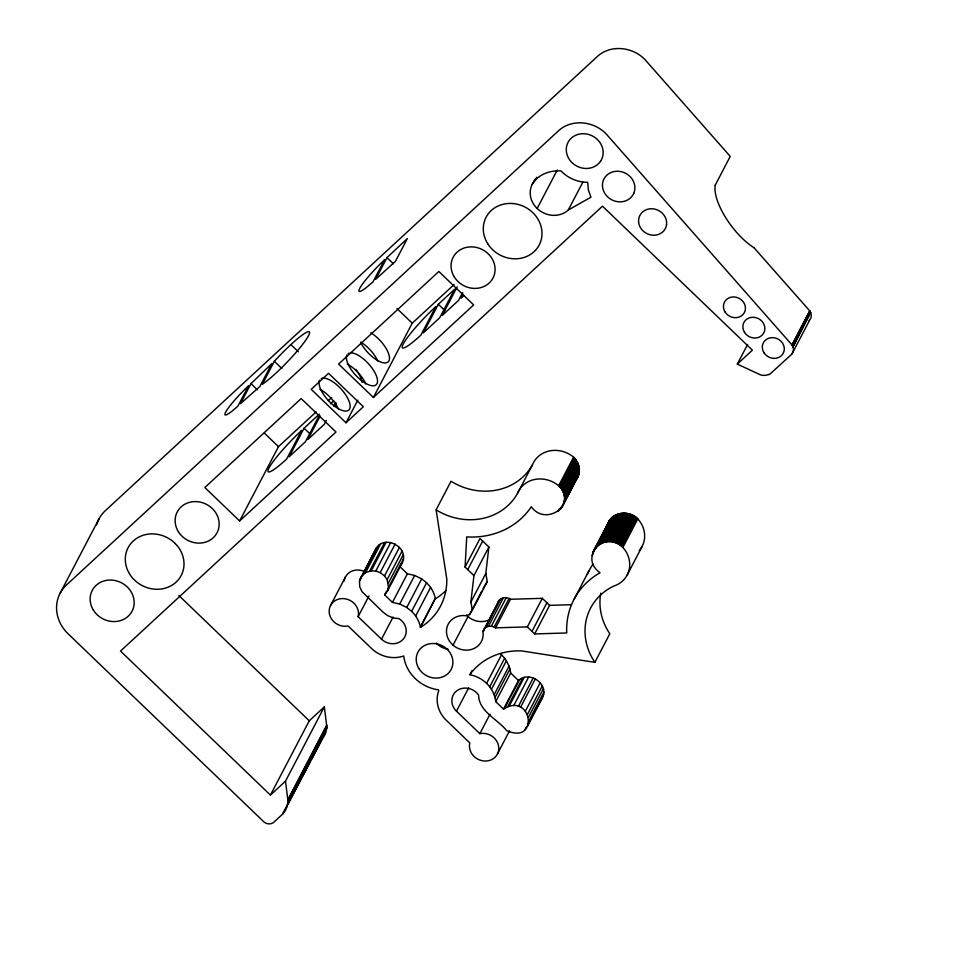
<?xml version="1.0" encoding="UTF-8"?>
<svg xmlns="http://www.w3.org/2000/svg" width="969" height="969" viewBox="0 0 969 969"><rect width="100%" height="100%" fill="white"/><g stroke="black" fill="none" stroke-linecap="round" stroke-linejoin="round"><path stroke-width="1.45" d="M326.686 728.252L287.817 802.829L287.914 801.472A17.297 15.613 27.6 0 0 287.926 800.43L285.492 781.184L324.324 706.898L326.759 726.132A17.297 15.613 27.6 0 1 326.759 727.174L326.65 728.531A24.08 21.73 27.6 0 1 322.471 738.693L322.144 739.081M571.468 604.692L549.605 605.359L542.301 598.333L510.53 599.266C506.666 596.468 500.319 597.219 498.211 601.834L483.022 632.176A18.726 16.897 27.6 0 1 465.956 650.163A18.726 16.897 27.6 0 1 446.467 631.437A18.726 16.897 27.6 0 1 465.907 615.727L469.505 614.625L472.363 610.191L470.861 602.064L473.95 575.598L465.072 567.071L466.743 536.887A78.223 70.604 27.6 0 0 530.855 507.405L531.303 506.739C545.729 526.991 578.154 504.522 558.653 485.723A26.841 24.225 27.6 0 0 517.482 493.463A59.497 53.707 27.6 0 1 436.111 509.815L446.77 578.917A66.098 59.654 27.6 0 1 420.461 627.403L420.389 626.991A29.966 27.047 27.6 0 0 411.631 611.354L406.738 607.478L399.725 604.026L392.445 602.379L384.657 594.905L386.692 591.005M576.216 479.619C581.533 472.933 579.716 462.697 573.587 457.15A26.841 24.225 27.6 0 0 532.429 464.89A59.497 53.707 27.6 0 1 451.045 481.242L436.111 509.815M384.657 594.905L387.552 590.896L388.521 587.493L387.164 579.644L384.536 575.901L380.199 572.618L375.778 571.068L371.188 570.85L365.567 572.631L361.389 576.482L359.499 581.037L359.705 586.79L361.909 591.538L382.84 611.996L387.648 615.618L393.232 617.907L399.143 618.682A14.983 13.518 27.6 0 1 403.249 639.152A14.983 13.518 27.6 0 1 381.507 639.165L358.118 616.696A14.983 13.518 27.6 0 0 344.637 598.709A14.983 13.518 27.6 0 0 329.254 612.905A14.983 13.518 27.6 0 0 348.077 625.962L372.617 649.484A29.966 27.047 27.6 0 0 402.947 656.231L403.734 655.965L403.903 657.321A38.009 34.303 27.6 0 0 414.163 677.501L415.568 678.881A38.009 34.303 27.6 0 0 438.448 689.843L438.775 690.655A29.966 27.047 27.6 0 0 445.328 719.349L469.808 742.92A14.983 13.518 27.6 0 0 483.301 760.907A14.983 13.518 27.6 0 0 498.684 746.699A14.983 13.518 27.6 0 0 479.849 733.642L456.472 711.185A14.983 13.518 27.6 0 1 456.908 690.715A14.983 13.518 27.6 0 1 478.553 694.979C478.916 711.646 497.545 719.131 506.63 730.59C539.612 745.173 531.836 691.248 503.517 709.102L495.74 701.617C494.989 694.688 491.549 688.208 486.595 683.375A29.966 27.047 27.6 0 0 470.171 674.812L471.77 670.839M527.511 726.302L542.458 697.728C549.447 684.138 529.207 670.221 518.463 680.517L503.517 709.102M469.735 674.739A66.086 59.642 27.6 0 1 521.722 650.926L594.869 662.348A59.497 53.707 27.6 0 1 613.849 586.051A26.841 24.225 27.6 0 0 622.897 547.449C605.225 529.001 578.13 557.248 600.041 572.776L599.314 573.188A78.223 70.604 27.6 0 0 566.732 632.963L534.67 633.932L527.354 626.907L495.595 627.839C491.731 625.041 485.372 625.792 483.277 630.407M606.982 527.754L607.078 526.87M472.363 610.191L487.298 581.618L485.808 573.478L488.897 547.025L480.006 538.498L465.072 567.071M607.224 525.985C609.671 512.129 629.038 509.234 637.832 518.875A26.841 24.225 27.6 0 1 640.17 549.496M715.267 185.103L730.238 156.397L646.614 61.447C634.792 47.021 610.821 43.52 596.916 56.892L105.33 510.675A37.452 33.806 27.6 0 0 96.597 524.847M387.552 590.896L402.486 562.323C409.112 547.4 385.383 534.525 376.335 547.909L359.85 579.656M497.848 602.936L498.211 601.834M376.335 547.909L359.499 581.037M60.042 593.391L98.886 519.093M250.983 383.615L240.53 403.613L259.874 386.498L271.817 363.641L250.983 383.615L257.403 389.792M239.634 520.959L335.989 432.004L301.189 398.574L204.834 487.528L239.634 520.959L278.478 446.661L316.136 411.898M386.982 257.633L375.633 279.351L395.425 261.376L407.38 238.519L386.982 257.633L393.414 263.798M319.31 414.138L304.084 428.189L289.15 456.774L305.465 441.707L319.043 415.725M320.194 416.016L307.972 439.393L324.288 424.325L326.323 420.437M333.796 406.144L335.831 402.244M334.947 406.423L336.304 403.831M346.006 422.763L363.351 406.75L328.552 373.319L311.206 389.332L346.006 422.763L357.791 400.209M373.392 397.484L473.659 304.92L438.86 271.49L338.593 364.053L373.392 397.484L412.237 323.186L454.11 284.535M438.327 304.278L423.38 332.851L439.696 317.796L454.643 289.21L438.327 304.278L444.747 310.455M457.15 286.897L442.215 315.47L458.531 300.414L462.601 292.614M463.073 294.201L461.038 298.101A37.452 4.954 -46.1 0 0 463.703 295.593M532.284 184.207L536.16 179.156A35.029 31.626 27.6 0 1 561.003 170.932A33.794 30.499 27.6 0 0 587.747 182.329L588.34 189.815L590.933 197.204L568.282 210.019A22.469 20.276 27.6 0 1 539.854 210.733A22.469 20.276 27.6 0 1 532.284 184.207L534.888 179.301M535.385 179.907L536.778 177.254M537.153 208.492L557.272 170.023M330.55 605.504L345.485 576.93M364.356 573.418L379.291 544.844M365.567 572.631L380.502 544.045M369.698 571.068L384.645 542.495M371.188 570.85L386.134 542.265M375.778 571.068L390.725 542.495M568.282 210.019L582.841 182.16M380.199 572.618L395.134 544.045M358.118 616.696L368.983 595.911M384.536 575.901L399.482 547.328M768.611 374.531A12.815 11.567 27.6 0 1 761.307 375.076L761.089 375.015A10.55 9.52 27.6 0 1 760.447 374.846L737.324 364.09L752.392 350.184L602.488 206.179L120.519 651.071L270.424 795.089L309.268 720.791L324.324 706.898M387.164 579.644L402.099 551.07M388.375 583.168L403.31 554.583M388.06 588.413L403.455 558.919M287.878 799.679L326.698 725.139M287.926 800.43L326.759 725.878M287.902 801.738L326.759 727.174M287.866 802.271L326.735 727.707M392.445 602.379L407.392 573.805L399.603 566.332L402.486 562.323M768.623 374.567L768.829 374.482A11.822 10.671 27.6 0 0 769.434 374.216L769.628 374.131A10.889 9.823 27.6 0 0 770.367 373.719L791.358 354.557A7.679 6.94 27.6 0 0 791.976 353.903L792.085 353.77A8.406 7.582 27.6 0 0 792.957 346.829L792.497 345.776A7.922 7.146 27.6 0 0 792.097 345.109L791.976 344.952A7.655 6.916 27.6 0 0 791.491 344.346L607.769 135.745C595.959 121.319 571.976 117.818 558.071 131.19L66.486 584.973A37.452 33.806 27.6 0 0 68.157 633.859L264.149 822.112A7.486 6.759 27.6 0 0 272.616 823.044L273.234 822.669A7.486 6.759 27.6 0 0 273.936 822.112L282.803 813.912L300.305 780.566M300.838 779.415L310.189 761.816M311.57 759.163L321.805 739.444M282.803 813.912L321.781 740.013M399.725 604.026L414.659 575.453L421.685 578.905L426.578 582.781A29.966 27.047 27.6 0 1 435.323 598.418L420.461 627.403M381.507 639.165L393.051 617.083M406.738 607.478L421.685 578.905M411.631 611.354L426.578 582.781M415.653 616.03L430.587 587.456M420.389 626.991L435.323 598.418M467.748 569.639L482.683 541.065M473.95 575.598L488.897 547.025M517.482 493.463L532.429 464.89M470.861 602.064L485.808 573.478M453.044 645.16L467.979 616.587M469.505 614.625L481.726 591.247M483.083 588.643L484.439 586.051M558.653 485.723L573.587 457.15M482.913 631.509L499.762 599.641M559.331 486.414L574.278 457.84M485.893 627.367L500.828 598.794M559.985 487.128L574.92 458.555M560.591 487.879L575.525 459.306M488.473 626.313L503.408 597.74M561.16 488.655L576.095 460.081M561.681 489.454L576.628 460.869M562.177 490.266L577.112 461.692M491.356 626.192L506.29 597.619M562.614 491.101L577.548 462.528M563.013 491.961L577.948 463.388M563.352 492.821L578.299 464.248M563.655 493.706L578.602 465.132M494.19 627.028L509.125 598.442M563.91 494.602L578.856 466.028M564.115 495.498L579.062 466.925M495.595 627.839L510.53 599.266M564.273 496.394L579.22 467.821M564.382 497.303L579.317 468.73M564.442 498.211L579.377 469.638M558.096 511.317L559.452 508.713M564.442 499.12L579.377 470.534M564.394 500.016L579.341 471.443M558.81 510.76L560.167 508.156M564.309 500.9L579.244 472.327M560.118 509.549L561.475 506.944M564.164 501.785L579.099 473.211M560.724 508.895L562.081 506.29M563.437 503.698L578.905 474.083M561.281 508.204L578.663 474.931M562.274 506.739L578.033 476.591M456.472 711.185L468.693 687.796M486.595 683.375L501.53 654.79A29.966 27.047 27.6 0 0 500.392 653.748M489.696 686.815L504.643 658.242L501.53 654.79M491.453 689.322L506.399 660.749L504.643 658.242M527.354 626.907L542.301 598.333M494.129 694.737L509.064 666.163L506.399 660.749M495.026 697.571L509.96 668.998L509.064 666.163M531.993 631.364L546.928 602.779M495.74 701.617L510.675 673.043L509.96 668.998M479.849 733.642L490.035 714.165M534.67 633.932L549.605 605.359M504.631 708.182L519.566 679.608M507.829 706.462L522.775 677.888M509.246 706.013L524.181 677.44M593.016 552.003L609.586 520.292M592.713 552.839L610.095 519.566M592.471 553.687L610.664 518.875M595.002 549.362L611.257 518.221M592.132 555.443L593.5 552.839M596.952 546.177L611.899 517.603M513.764 705.553L528.699 676.98M597.631 545.583L612.578 517.01M598.345 545.038L613.28 516.453M599.084 544.517L614.031 515.944M599.859 544.045L614.794 515.472M600.659 543.609L615.606 515.036M601.495 543.221L616.429 514.648M602.343 542.87L617.289 514.297M603.215 542.567L618.161 513.994M574.048 599.302L588.995 570.729M518.318 706.449L533.253 677.876M604.111 542.313L619.058 513.74M605.031 542.107L619.966 513.534M605.952 541.937L620.887 513.364M606.897 541.816L621.832 513.243M520.474 707.394L535.409 678.809M607.842 541.744L622.776 513.17M497.388 754.112L509.609 730.723M608.798 541.719L623.733 513.146M609.755 541.744L624.69 513.17M610.712 541.816L625.647 513.243M611.669 541.937L626.616 513.364M612.626 542.107L627.573 513.522M613.583 542.313L628.518 513.74M525.331 711.246L540.278 682.66M614.516 542.567L629.462 513.994M615.448 542.87L630.383 514.297M616.369 543.221L631.303 514.648M527.439 714.419L542.374 685.846M617.265 543.609L632.2 515.036M618.137 544.045L633.084 515.46M528.48 717.217L543.415 688.632M618.997 544.517L633.944 515.944M619.833 545.026L634.78 516.453M528.904 720.827L543.839 692.254M620.644 545.583L635.579 516.998M524.932 729.669L526.288 727.077M527.657 724.473L529.013 721.881M534.44 711.488L542.458 697.728M528.674 722.959L543.621 694.385M621.42 546.165L636.367 517.591M622.171 546.795L637.117 518.209M622.897 547.449L637.832 518.875M627.282 574.823L642.217 546.25M737.324 364.09L747.584 344.479M594.869 662.348L609.816 633.774A59.497 53.707 27.6 0 1 600.792 593.222M791.976 344.952L809.757 310.94A7.655 6.916 27.7 0 0 809.272 310.334L754.197 247.955M792.097 345.109L809.757 310.94M792.497 345.776L810.278 311.764A7.922 7.146 27.7 0 0 809.866 311.11M792.594 345.945L810.278 311.764M810.617 312.466L792.993 346.829L810.617 312.466A8.14 7.34 27.7 0 0 810.375 311.933M791.976 353.903L809.866 319.758A8.406 7.582 27.7 0 0 810.738 312.83M485.154 584.937L487.298 581.618M283.299 813.366L283.626 812.991A24.08 21.73 27.6 0 0 287.708 802.804M575.065 480.975L575.659 480.309M328.309 400.657L331.64 397.581M330.526 403.782L333.784 400.778M270.424 795.089L285.492 781.184M407.392 573.805L414.659 575.453M397.011 308.566L412.237 323.186M274.312 361.352A37.403 4.954 -46.1 0 1 290.857 344.601L298.379 351.771M281.822 368.523L274.336 361.328L262.381 384.184A37.403 4.954 -46.1 0 0 275.935 373.15A37.452 4.954 -46.1 0 0 308.517 335.686A37.452 4.954 -46.1 0 0 290.882 344.576M304.084 428.189L310.504 434.366M264.343 433.082L278.478 446.661M510.675 673.043L518.463 680.517M178.914 595.56L309.268 720.791M809.394 320.303A7.679 6.94 27.7 0 1 809.127 320.557M370.836 332.815A20.967 8.588 47.3 0 1 388.69 353.939A20.967 8.588 47.3 0 1 380.599 361.958A20.967 8.588 47.3 0 1 360.783 342.784M350.512 352.873A20.967 8.588 47.3 0 1 375.911 374.688A20.967 8.588 47.3 0 1 363.436 381.968A20.967 8.588 47.3 0 1 346.975 354.933M348.174 353.588A20.967 8.588 47.3 0 1 349.01 353.164M754.173 247.87A45.119 17.866 52.9 0 1 715.231 185.067M355.829 369.431A20.967 8.588 47.3 0 1 362.043 382.319M322.096 378.298A20.967 8.588 47.3 0 1 348.016 398.853A20.967 8.588 47.3 0 1 336.606 407.598A20.967 8.588 47.3 0 1 319.6 380.199M321.199 378.625A20.967 8.588 47.3 0 1 321.635 378.431M360.795 342.081A20.967 8.588 47.3 0 1 377.813 361.098M347.265 364.053A20.967 8.588 47.3 0 1 365.87 383.954M319.903 389.308A20.967 8.588 47.3 0 1 338.508 409.209M489.43 619.7A18.726 16.897 27.6 0 1 466.452 615.121M587.311 574.181A78.223 70.604 27.6 0 1 592.967 564.164M639.697 550.101A26.841 24.225 27.6 0 1 639.201 550.683M344.201 580.976A14.983 13.518 27.6 0 1 344.479 579.571M344.673 578.893A14.983 13.518 27.6 0 1 365.01 571.855M445.861 590.581A66.098 59.654 27.6 0 1 435.396 598.83M448.15 649.315A18.726 16.897 27.6 0 1 436.256 643.125M666.563 224.651L666.454 225.329A14.329 12.936 27.6 0 1 652.185 235.152A14.329 12.936 27.6 0 1 638.656 222.325A14.329 12.936 27.6 0 1 649.157 208.929L649.872 208.832A14.329 12.936 27.6 0 1 666.563 224.651M633.75 193.388L633.411 194.103A16.57 14.959 27.6 0 1 605.577 194.527A16.57 14.959 27.6 0 1 616.623 171.247A16.57 14.959 27.6 0 1 633.75 193.388M248.476 385.941L238.023 405.938A26.211 3.464 -46.1 0 1 225.668 412.152A26.211 3.464 -46.1 0 1 248.476 385.941M384.475 259.946L373.126 281.664A28.464 3.767 -46.1 0 1 359.717 288.423A28.464 3.767 -46.1 0 1 384.475 259.946M301.577 430.515L286.63 459.088A37.452 4.954 -46.1 0 1 269.007 467.966A37.452 4.954 -46.1 0 1 301.577 430.515M435.808 306.592L420.873 335.165A37.452 4.954 -46.1 0 1 403.237 344.056A37.452 4.954 -46.1 0 1 435.808 306.592M600.562 161.205L600.041 161.932A18.811 16.97 27.6 0 1 568.331 157.729A18.811 16.97 27.6 0 1 585.288 133.819A18.811 16.97 27.6 0 1 600.562 161.205M175.244 543.548L174.129 542.483A29.954 27.035 27.6 0 0 133.201 541.041A29.954 27.035 27.6 0 0 134.049 579.619L135.175 580.685A29.954 27.035 27.6 0 0 176.104 582.127A29.954 27.035 27.6 0 0 175.244 543.548M744.519 332.379A11.24 10.138 27.6 0 0 763.572 333.312A11.24 10.138 27.6 0 0 753.519 317.287A11.24 10.138 27.6 0 0 744.519 332.379M93.448 610.24A22.469 20.276 27.6 0 0 131.566 612.117A22.469 20.276 27.6 0 0 111.447 580.068A22.469 20.276 27.6 0 0 93.448 610.24M764.008 352.813A11.24 10.138 27.6 0 0 783.061 353.576A11.24 10.138 27.6 0 0 772.85 337.636A11.24 10.138 27.6 0 0 764.008 352.813M487.71 243.703A29.954 27.035 27.6 0 0 538.534 246.187A29.954 27.035 27.6 0 0 511.705 203.466A29.954 27.035 27.6 0 0 487.71 243.703M178.441 531.799A22.469 20.276 27.6 0 0 216.547 533.665A22.469 20.276 27.6 0 0 196.428 501.615A22.469 20.276 27.6 0 0 178.441 531.799M454.376 277.086A22.469 20.276 27.6 0 0 492.482 278.951A22.469 20.276 27.6 0 0 472.363 246.901A22.469 20.276 27.6 0 0 454.376 277.086M725.139 312.115A11.24 10.138 27.6 0 0 744.192 312.89A11.24 10.138 27.6 0 0 733.981 296.938A11.24 10.138 27.6 0 0 725.139 312.115M418.959 668.658A18.726 16.897 27.6 0 0 450.718 670.221A18.726 16.897 27.6 0 0 433.955 643.513A18.726 16.897 27.6 0 0 418.959 668.658"/></g></svg>
